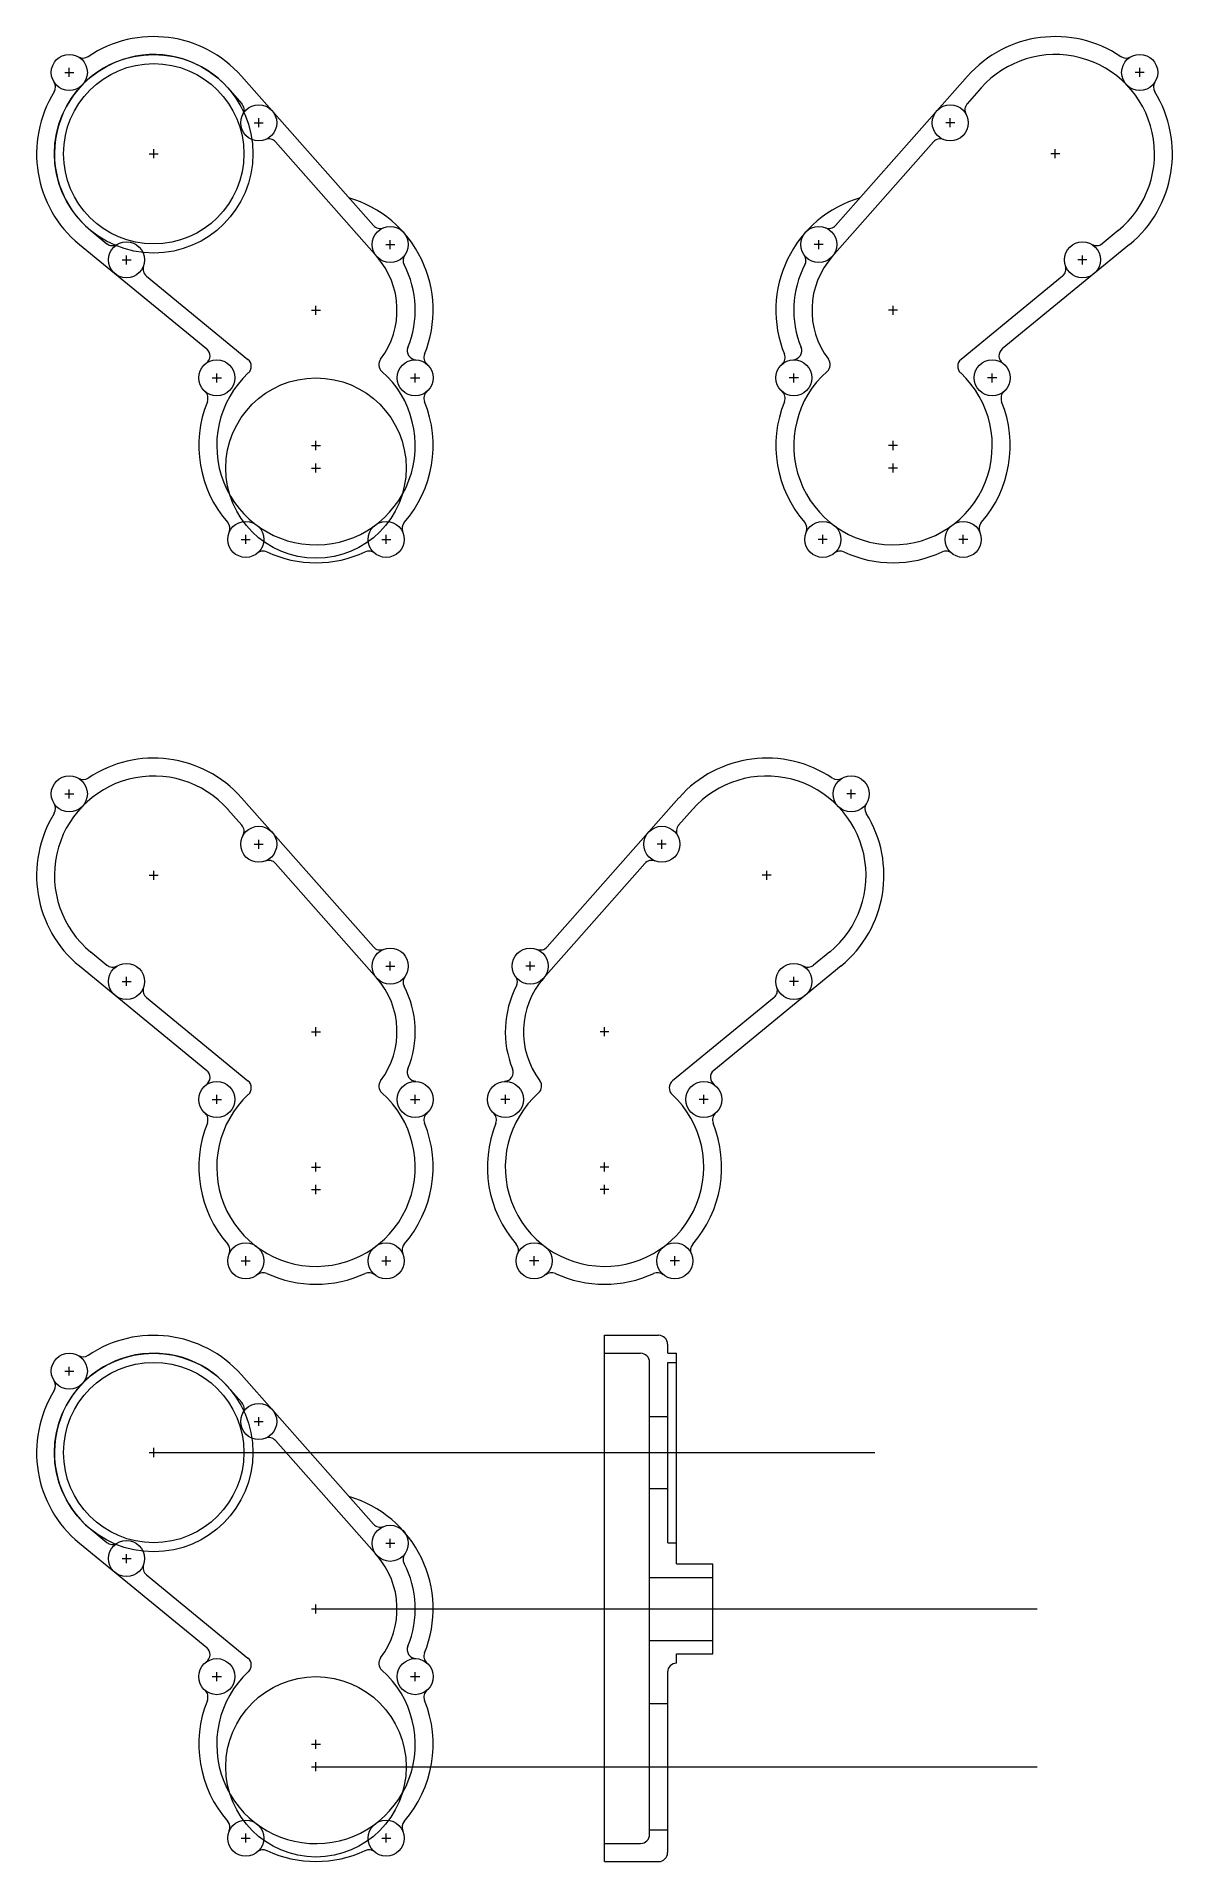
# Model space of a CAD drawing. Header units: inches. Extents: x -1.9 to 5.9, y -1.8 to 10.9.
import ezdxf

# ---------------------------------------------------------------- set-up
doc = ezdxf.new("R2010")
doc.units = ezdxf.units.IN
doc.layers.add('timing cover', color=7, linetype='CONTINUOUS', lineweight=0)

msp = doc.modelspace()

# ---------------------------------------------------------------- linework, layer by layer
at = {"layer": 'timing cover'}
for p, q in [((-1.741, 10.648), (-1.679, 10.648)), ((-1.71, 10.617), (-1.71, 10.679)), ((5.741, 10.648), (5.679, 10.648)), ((5.71, 10.617), (5.71, 10.679)), ((-0.61, 10.54), (-0.514, 10.431)), ((-0.516, 10.622), (0.398, 9.588)), ((4.516, 10.622), (3.602, 9.588)), ((4.61, 10.54), (4.514, 10.431)), ((-0.428, 10.299), (-0.366, 10.299)), ((-0.397, 10.268), (-0.397, 10.33)), ((4.428, 10.299), (4.366, 10.299)), ((4.397, 10.268), (4.397, 10.33)), ((-0.28, 10.167), (0.422, 9.372)), ((4.28, 10.167), (3.578, 9.372)), ((-1.156, 10.084), (-1.094, 10.084)), ((-1.125, 10.053), (-1.125, 10.116)), ((5.156, 10.084), (5.094, 10.084)), ((5.125, 10.053), (5.125, 10.116)), ((-1.561, 9.553), (-1.449, 9.461)), ((0.515, 9.424), (0.515, 9.486)), ((3.485, 9.424), (3.485, 9.486)), ((5.561, 9.553), (5.449, 9.461)), ((-1.64, 9.456), (-0.757, 8.732)), ((-1.313, 9.318), (-1.313, 9.38)), ((0.484, 9.455), (0.546, 9.455)), ((3.516, 9.455), (3.454, 9.455)), ((5.64, 9.456), (4.757, 8.732)), ((5.313, 9.318), (5.313, 9.38)), ((-1.344, 9.349), (-1.282, 9.349)), ((-1.176, 9.237), (-0.472, 8.659)), ((5.176, 9.237), (4.472, 8.659)), ((5.344, 9.349), (5.282, 9.349)), ((-0.031, 9), (0.031, 9)), ((0, 8.969), (0, 9.031)), ((4.031, 9), (3.969, 9)), ((4, 8.969), (4, 9.031)), ((-0.719, 8.531), (-0.656, 8.531)), ((-0.688, 8.5), (-0.688, 8.562)), ((0.656, 8.531), (0.719, 8.531)), ((0.687, 8.5), (0.687, 8.562)), ((3.344, 8.531), (3.281, 8.531)), ((3.312, 8.5), (3.312, 8.562)), ((4.719, 8.531), (4.656, 8.531)), ((4.688, 8.5), (4.688, 8.562)), ((-0.031, 8.062), (0.031, 8.062)), ((0, 8.031), (0, 8.094)), ((4.031, 8.062), (3.969, 8.062)), ((4, 8.031), (4, 8.094)), ((-0.031, 7.906), (0.031, 7.906)), ((0, 7.875), (0, 7.938)), ((4.031, 7.906), (3.969, 7.906)), ((4, 7.875), (4, 7.938)), ((-0.519, 7.412), (-0.456, 7.412)), ((-0.487, 7.381), (-0.487, 7.444)), ((0.456, 7.412), (0.519, 7.412)), ((0.487, 7.381), (0.487, 7.444)), ((3.544, 7.412), (3.481, 7.412)), ((3.513, 7.381), (3.513, 7.444)), ((4.519, 7.412), (4.456, 7.412)), ((4.487, 7.381), (4.487, 7.444)), ((-1.741, 5.648), (-1.679, 5.648)), ((-1.71, 5.617), (-1.71, 5.679)), ((-0.516, 5.622), (0.398, 4.588)), ((2.516, 5.622), (1.602, 4.588)), ((3.741, 5.648), (3.679, 5.648)), ((3.71, 5.617), (3.71, 5.679)), ((-0.61, 5.54), (-0.514, 5.431)), ((2.61, 5.54), (2.514, 5.431)), ((-0.397, 5.268), (-0.397, 5.33)), ((2.397, 5.268), (2.397, 5.33)), ((-0.428, 5.299), (-0.366, 5.299)), ((2.428, 5.299), (2.366, 5.299)), ((-1.156, 5.084), (-1.094, 5.084)), ((-1.125, 5.053), (-1.125, 5.116)), ((-0.28, 5.167), (0.422, 4.372)), ((2.28, 5.167), (1.578, 4.372)), ((3.156, 5.084), (3.094, 5.084)), ((3.125, 5.053), (3.125, 5.116)), ((-1.64, 4.456), (-0.757, 3.732)), ((-1.561, 4.553), (-1.449, 4.461)), ((0.484, 4.455), (0.546, 4.455)), ((0.515, 4.424), (0.515, 4.486)), ((1.516, 4.455), (1.454, 4.455)), ((1.485, 4.424), (1.485, 4.486)), ((3.64, 4.456), (2.757, 3.732)), ((3.561, 4.553), (3.449, 4.461)), ((-1.344, 4.349), (-1.282, 4.349)), ((-1.313, 4.318), (-1.313, 4.38)), ((3.344, 4.349), (3.282, 4.349)), ((3.313, 4.318), (3.313, 4.38)), ((-1.176, 4.237), (-0.472, 3.659)), ((3.176, 4.237), (2.472, 3.659)), ((-0.031, 4), (0.031, 4)), ((0, 3.969), (0, 4.031)), ((2.031, 4), (1.969, 4)), ((2, 3.969), (2, 4.031)), ((-0.688, 3.5), (-0.688, 3.562)), ((0.687, 3.5), (0.687, 3.562)), ((1.313, 3.5), (1.313, 3.562)), ((2.688, 3.5), (2.688, 3.562)), ((-0.719, 3.531), (-0.656, 3.531)), ((0.656, 3.531), (0.719, 3.531)), ((1.344, 3.531), (1.281, 3.531)), ((2.719, 3.531), (2.656, 3.531)), ((-0.031, 3.062), (0.031, 3.062)), ((0, 3.031), (0, 3.094)), ((2.031, 3.062), (1.969, 3.062)), ((2, 3.031), (2, 3.094)), ((0, 2.875), (0, 2.938)), ((2, 2.875), (2, 2.938)), ((-0.031, 2.906), (0.031, 2.906)), ((2.031, 2.906), (1.969, 2.906)), ((-0.519, 2.412), (-0.456, 2.412)), ((-0.487, 2.381), (-0.487, 2.444)), ((0.456, 2.412), (0.519, 2.412)), ((0.487, 2.381), (0.487, 2.444)), ((1.544, 2.412), (1.481, 2.412)), ((1.513, 2.381), (1.513, 2.444)), ((2.519, 2.412), (2.456, 2.412)), ((2.487, 2.381), (2.487, 2.444)), ((2, -1.75), (2, 1.897)), ((2, 1.897), (2.375, 1.897)), ((2, 1.772), (2.25, 1.772)), ((2.438, 1.772), (2.438, 1.834)), ((2.438, 1.772), (2.5, 1.772)), ((2.5, 0.313), (2.5, 1.772)), ((-1.741, 1.648), (-1.679, 1.648)), ((-1.71, 1.617), (-1.71, 1.679)), ((2.312, -1.562), (2.312, 1.709)), ((2.438, 1.709), (2.5, 1.709)), ((2.438, 0.459), (2.438, 1.709)), ((-0.61, 1.54), (-0.514, 1.431)), ((-0.516, 1.622), (0.398, 0.588)), ((-0.428, 1.299), (-0.366, 1.299)), ((-0.397, 1.268), (-0.397, 1.33)), ((2.312, 1.334), (2.438, 1.334)), ((-0.28, 1.167), (0.422, 0.372)), ((-1.156, 1.084), (-1.094, 1.084)), ((-1.125, 1.053), (-1.125, 1.116)), ((-1.125, 1.084), (3.875, 1.084)), ((2.312, 0.834), (2.438, 0.834)), ((-1.561, 0.553), (-1.449, 0.461)), ((-1.64, 0.456), (-0.757, -0.268)), ((-1.313, 0.318), (-1.313, 0.38)), ((0.484, 0.455), (0.546, 0.455)), ((0.515, 0.424), (0.515, 0.486)), ((2.438, 0.459), (2.5, 0.459)), ((-1.344, 0.349), (-1.282, 0.349)), ((2.5, 0.313), (2.75, 0.313)), ((2.75, -0.312), (2.75, 0.313)), ((-1.176, 0.237), (-0.472, -0.341)), ((2.312, 0.219), (2.75, 0.219)), ((-0.031, 0), (0.031, 0)), ((0, -0.031), (0, 0.031)), ((0, 0), (5, 0)), ((2.312, -0.219), (2.75, -0.219)), ((2.5, -0.312), (2.75, -0.312)), ((2.5, -0.375), (2.5, -0.312)), ((2.5, -0.375), (2.5, -0.375)), ((-0.719, -0.469), (-0.656, -0.469)), ((-0.688, -0.5), (-0.688, -0.438)), ((0.656, -0.469), (0.719, -0.469)), ((0.687, -0.5), (0.687, -0.438)), ((2.438, -1.688), (2.438, -0.438)), ((2.312, -0.656), (2.438, -0.656)), ((-0.031, -0.938), (0.031, -0.938)), ((0, -0.969), (0, -0.906)), ((-0.031, -1.094), (0.031, -1.094)), ((0, -1.125), (0, -1.062)), ((0, -1.094), (5, -1.094)), ((-0.519, -1.588), (-0.456, -1.588)), ((-0.487, -1.619), (-0.487, -1.556)), ((0.456, -1.588), (0.519, -1.588)), ((0.487, -1.619), (0.487, -1.556)), ((2, -1.625), (2.25, -1.625)), ((2.312, -1.531), (2.438, -1.531)), ((2, -1.75), (2.375, -1.75))]:
    msp.add_line(p, q, dxfattribs=at)
for centre, radius in [((-1.71, 10.648), 0.125), ((-1.125, 10.084), 0.688), ((5.71, 10.648), 0.125), ((-1.125, 10.084), 0.625), ((-0.397, 10.299), 0.125), ((4.397, 10.299), 0.125), ((0.515, 9.455), 0.125), ((3.485, 9.455), 0.125), ((-1.313, 9.349), 0.125), ((5.313, 9.349), 0.125), ((-0.688, 8.531), 0.125), ((0.687, 8.531), 0.125), ((3.312, 8.531), 0.125), ((4.688, 8.531), 0.125), ((0, 7.906), 0.625), ((-0.487, 7.412), 0.125), ((0.487, 7.412), 0.125), ((3.513, 7.412), 0.125), ((4.487, 7.412), 0.125), ((-1.71, 5.648), 0.125), ((3.71, 5.648), 0.125), ((-0.397, 5.299), 0.125), ((2.397, 5.299), 0.125), ((0.515, 4.455), 0.125), ((1.485, 4.455), 0.125), ((-1.313, 4.349), 0.125), ((3.313, 4.349), 0.125), ((-0.688, 3.531), 0.125), ((0.687, 3.531), 0.125), ((1.313, 3.531), 0.125), ((2.688, 3.531), 0.125), ((-0.487, 2.412), 0.125), ((0.487, 2.412), 0.125), ((1.513, 2.412), 0.125), ((2.487, 2.412), 0.125), ((-1.71, 1.648), 0.125), ((-1.125, 1.084), 0.688), ((-1.125, 1.084), 0.625), ((-0.397, 1.299), 0.125), ((0.515, 0.455), 0.125), ((-1.313, 0.349), 0.125), ((-0.688, -0.469), 0.125), ((0.687, -0.469), 0.125), ((0, -1.094), 0.625), ((-0.487, -1.588), 0.125), ((0.487, -1.588), 0.125)]:
    msp.add_circle(centre, radius, dxfattribs=at)
for centre, radius, start, end in [((-1.125, 10.084), 0.812, 41.4659, 124.0199), ((5.125, 10.084), 0.812, 55.9801, 138.5341), ((-1.125, 10.084), 0.688, 41.4659, 230.643), ((-1.615, 10.81), 0.0625, 239.3968, 304.0199), ((5.125, 10.084), 0.688, 309.357, 138.5341), ((5.615, 10.81), 0.0625, 235.9801, 300.6032), ((-1.125, 10.084), 0.812, 148.0891, 230.643), ((-1.868, 10.547), 0.0625, 328.0891, 32.7121), ((5.125, 10.084), 0.812, 309.357, 31.9109), ((5.868, 10.547), 0.0625, 147.2879, 211.9109), ((-0.561, 10.39), 0.0625, 330.9371, 41.4659), ((4.561, 10.39), 0.0625, 138.5341, 209.0629), ((-0.327, 10.125), 0.0625, 41.4659, 111.9947), ((4.327, 10.125), 0.0625, 68.0053, 138.5341), ((0, 9), 0.812, 337.9928, 73.6701), ((4, 9), 0.812, 106.3299, 202.0072), ((0.445, 9.629), 0.0625, 221.4659, 291.9947), ((3.555, 9.629), 0.0625, 248.0053, 318.5341), ((-1.41, 9.51), 0.0625, 230.643, 301.1718), ((0, 9), 0.562, 322.891, 41.4659), ((0.666, 9.344), 0.0625, 143.7126, 207.3248), ((3.334, 9.344), 0.0625, 332.6752, 36.2874), ((4, 9), 0.562, 138.5341, 217.109), ((5.41, 9.51), 0.0625, 238.8282, 309.357), ((-1.136, 9.285), 0.0625, 160.1143, 230.643), ((0, 9), 0.688, 337.9626, 27.3248), ((4, 9), 0.688, 152.6752, 202.0374), ((5.136, 9.285), 0.0625, 309.357, 19.8857), ((-0.797, 8.684), 0.0625, 305.6773, 50.643), ((0.695, 8.719), 0.0625, 157.9626, 267.645), ((3.305, 8.719), 0.0625, 272.355, 22.0374), ((4.797, 8.684), 0.0625, 129.357, 234.3227), ((-0.511, 8.611), 0.0625, 312.9897, 50.643), ((0.498, 8.623), 0.0625, 142.891, 228.3503), ((0.811, 8.672), 0.0625, 157.9928, 228.7023), ((3.189, 8.672), 0.0625, 311.2977, 22.0072), ((3.502, 8.623), 0.0625, 311.6497, 37.109), ((4.511, 8.611), 0.0625, 129.357, 227.0103), ((0, 8.062), 0.688, 132.9897, 48.3503), ((4, 8.062), 0.688, 131.6497, 47.0103), ((0, 8.062), 0.812, 157.9928, 221.0986), ((-0.811, 8.39), 0.0625, 337.9928, 48.7023), ((0, 8.062), 0.812, 318.9014, 22.0072), ((0.811, 8.39), 0.0625, 131.2977, 202.0072), ((4, 8.062), 0.812, 157.9928, 221.0986), ((3.189, 8.39), 0.0625, 337.9928, 48.7023), ((4, 8.062), 0.812, 318.9014, 22.0072), ((4.811, 8.39), 0.0625, 131.2977, 202.0072), ((-0.659, 7.487), 0.0625, 336.4755, 41.0986), ((0.659, 7.487), 0.0625, 138.9014, 203.5245), ((3.341, 7.487), 0.0625, 336.4755, 41.0986), ((4.659, 7.487), 0.0625, 138.9014, 203.5245), ((-0.367, 7.268), 0.0625, 65.1677, 129.7908), ((0, 8.062), 0.812, 245.1677, 294.8323), ((0.367, 7.268), 0.0625, 50.2092, 114.8323), ((3.633, 7.268), 0.0625, 65.1677, 129.7908), ((4, 8.062), 0.812, 245.1677, 294.8323), ((4.367, 7.268), 0.0625, 50.2092, 114.8323), ((-1.125, 5.084), 0.812, 41.4659, 124.0199), ((3.125, 5.084), 0.812, 55.9801, 138.5341), ((-1.125, 5.084), 0.688, 41.4659, 230.643), ((-1.615, 5.81), 0.0625, 239.3968, 304.0199), ((3.125, 5.084), 0.688, 309.357, 138.5341), ((3.615, 5.81), 0.0625, 235.9801, 300.6032), ((-1.868, 5.547), 0.0625, 328.0891, 32.7121), ((3.868, 5.547), 0.0625, 147.2879, 211.9109), ((-1.125, 5.084), 0.812, 148.0891, 230.643), ((3.125, 5.084), 0.812, 309.357, 31.9109), ((-0.561, 5.39), 0.0625, 330.9371, 41.4659), ((2.561, 5.39), 0.0625, 138.5341, 209.0629), ((-0.327, 5.125), 0.0625, 41.4659, 111.9947), ((2.327, 5.125), 0.0625, 68.0053, 138.5341), ((0.445, 4.629), 0.0625, 221.4659, 291.9947), ((1.555, 4.629), 0.0625, 248.0053, 318.5341), ((-1.41, 4.51), 0.0625, 230.643, 301.1718), ((3.41, 4.51), 0.0625, 238.8282, 309.357), ((-1.136, 4.285), 0.0625, 160.1143, 230.643), ((0, 4), 0.562, 322.891, 41.4659), ((0.666, 4.344), 0.0625, 143.7126, 207.3248), ((0, 4), 0.688, 337.9626, 27.3248), ((2, 4), 0.688, 152.6752, 202.0374), ((1.334, 4.344), 0.0625, 332.6752, 36.2874), ((2, 4), 0.562, 138.5341, 217.109), ((3.136, 4.285), 0.0625, 309.357, 19.8857), ((-0.797, 3.684), 0.0625, 305.6773, 50.643), ((0.695, 3.719), 0.0625, 157.9626, 267.645), ((1.305, 3.719), 0.0625, 272.355, 22.0374), ((2.797, 3.684), 0.0625, 129.357, 234.3227), ((0, 3.062), 0.688, 132.9897, 48.3503), ((-0.511, 3.611), 0.0625, 312.9897, 50.643), ((0.498, 3.623), 0.0625, 142.891, 228.3503), ((2, 3.062), 0.688, 131.6497, 47.0103), ((1.502, 3.623), 0.0625, 311.6497, 37.109), ((2.511, 3.611), 0.0625, 129.357, 227.0103), ((-0.811, 3.39), 0.0625, 337.9928, 48.7023), ((0.811, 3.39), 0.0625, 131.2977, 202.0072), ((1.189, 3.39), 0.0625, 337.9928, 48.7023), ((2.811, 3.39), 0.0625, 131.2977, 202.0072), ((0, 3.062), 0.812, 157.9928, 221.0986), ((0, 3.062), 0.812, 318.9014, 22.0072), ((2, 3.062), 0.812, 157.9928, 221.0986), ((2, 3.062), 0.812, 318.9014, 22.0072), ((-0.659, 2.487), 0.0625, 336.4755, 41.0986), ((0.659, 2.487), 0.0625, 138.9014, 203.5245), ((1.341, 2.487), 0.0625, 336.4755, 41.0986), ((2.659, 2.487), 0.0625, 138.9014, 203.5245), ((-0.367, 2.268), 0.0625, 65.1677, 129.7908), ((0, 3.062), 0.812, 245.1677, 294.8323), ((0.367, 2.268), 0.0625, 50.2092, 114.8323), ((1.633, 2.268), 0.0625, 65.1677, 129.7908), ((2, 3.062), 0.812, 245.1677, 294.8323), ((2.367, 2.268), 0.0625, 50.2092, 114.8323), ((-1.125, 1.084), 0.688, 41.4659, 230.643), ((-1.125, 1.084), 0.812, 41.4659, 124.0199), ((2.25, 1.709), 0.0625, 0, 90), ((2.375, 1.834), 0.0625, 0, 90), ((-1.615, 1.81), 0.0625, 239.3968, 304.0199), ((-1.868, 1.547), 0.0625, 328.0891, 32.7121), ((-1.125, 1.084), 0.812, 148.0891, 230.643), ((-0.561, 1.39), 0.0625, 330.9371, 41.4659), ((-0.327, 1.125), 0.0625, 41.4659, 111.9947), ((0, 0), 0.812, 337.9928, 73.6701), ((0.445, 0.629), 0.0625, 221.4659, 291.9947), ((-1.41, 0.51), 0.0625, 230.643, 301.1718), ((0.666, 0.344), 0.0625, 143.7126, 207.3248), ((-1.136, 0.285), 0.0625, 160.1143, 230.643), ((0, 0), 0.562, 322.891, 41.4659), ((0, 0), 0.688, 337.9626, 27.3248), ((-0.797, -0.316), 0.0625, 305.6773, 50.643), ((-0.511, -0.389), 0.0625, 312.9897, 50.643), ((0.498, -0.377), 0.0625, 142.891, 228.3503), ((0.695, -0.281), 0.0625, 157.9626, 267.645), ((0.811, -0.328), 0.0625, 157.9928, 228.7023), ((2.5, -0.438), 0.0625, 90, 180), ((0, -0.938), 0.688, 132.9897, 48.3503), ((-0.811, -0.61), 0.0625, 337.9928, 48.7023), ((0.811, -0.61), 0.0625, 131.2977, 202.0072), ((0, -0.938), 0.812, 157.9928, 221.0986), ((0, -0.938), 0.812, 318.9014, 22.0072), ((-0.659, -1.513), 0.0625, 336.4755, 41.0986), ((0.659, -1.513), 0.0625, 138.9014, 203.5245), ((2.25, -1.562), 0.0625, 270, 0), ((-0.367, -1.732), 0.0625, 65.1677, 129.7908), ((0, -0.938), 0.812, 245.1677, 294.8323), ((0.367, -1.732), 0.0625, 50.2092, 114.8323), ((2.375, -1.688), 0.0625, 270, 0)]:
    msp.add_arc(centre, radius, start, end, dxfattribs=at)

doc.saveas('drawing.dxf')
